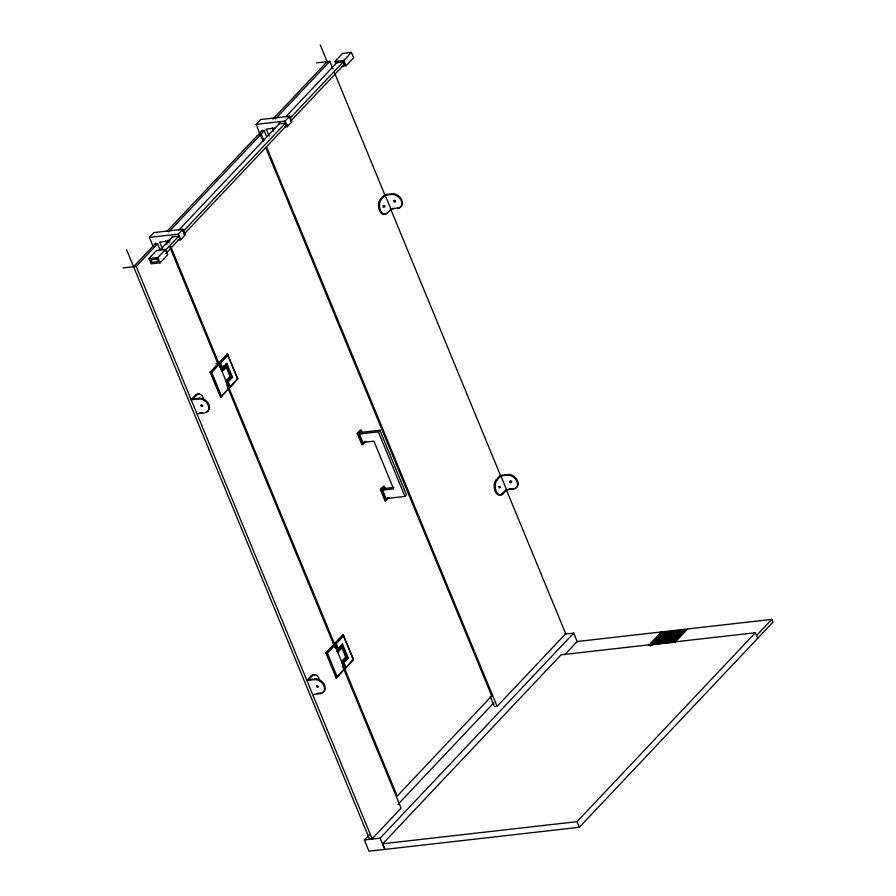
<?xml version="1.0" encoding="UTF-8"?>
<svg xmlns="http://www.w3.org/2000/svg" width="896" height="896" viewBox="0 0 896 896"><rect width="100%" height="100%" fill="white"/><g stroke="black" fill="none" stroke-linecap="round" stroke-linejoin="round"><path stroke-width="1.34" d="M201.611 404.578L201.79 405.765L203 405.955M394.576 200.144L395.618 201.678M499.274 487.939C500.282 483.627 500.976 490.202 498.579 486.248M221.614 369.219L226.778 363.283L232.568 377.317L228.301 381.83L226.71 381.573L229.365 388.024L237.731 378.694L227.338 353.875L218.96 362.757L221.614 369.219L226.778 363.283M223.261 366.162L225.714 365.882L226.397 367.114L222.13 371.638L218.501 363.25L210.112 372.12L220.528 397.387L228.894 388.058L219.173 364.482L218.501 363.25L216.048 363.518M229.365 388.024L237.731 378.694M337.322 649.925L342.485 643.989L348.264 658.022L343.997 662.547L342.406 662.278L345.072 668.741L353.438 659.411L343.034 634.592L334.656 643.474L337.322 649.925L342.485 643.989M336.224 678.104L344.602 668.774L334.197 643.955L325.819 652.837L336.224 678.104L344.602 668.774M345.072 668.741L353.438 659.411M153.048 246.243L149.408 237.395L153.978 232.557L182.907 229.264L185.214 234.875L180.645 239.725L178.013 240.016M260.266 134.467L256.099 124.365L260.669 119.515L289.598 116.222L291.906 121.845L287.336 126.683L284.704 126.986M133.582 266.717L156.005 242.973M167.126 231.19L257.813 135.117L260.445 134.814L263.099 141.277M262.382 130.267L258.574 134.31L261.206 134.008L265.014 129.976M272.866 119.168L327.163 61.645L320.219 44.8M123.066 267.915L136.214 266.426L157.707 243.656M168.806 231.896L260.445 134.814M275.486 118.866L329.795 61.342L332.987 69.093M148.926 258.507L156.542 250.443L165.48 249.424L167.686 254.755L160.059 262.83L151.122 263.85L148.926 258.507L157.864 257.499L165.48 249.424M335.754 63.638L334.88 61.51L342.496 53.435L351.434 52.416L353.64 57.747L346.013 65.822L342.182 66.259M159.443 250.634L172.861 236.421M178.606 230.328L280.19 122.707M285.936 116.614L337.68 61.79M149.408 237.395L178.326 234.102L182.907 229.264M256.099 124.365L285.029 121.072L289.598 116.222M334.88 61.51L343.818 60.491L351.434 52.416M164.797 250.925L179.166 235.693M182.997 231.638L285.533 123.01M290.326 117.925L343.997 61.074M165.838 253.456L180.208 238.224M184.038 234.158L287.538 124.522M290.416 121.475L344.075 64.613M210.112 372.12L211.702 372.389L219.173 364.482M218.96 362.757L220.55 363.026L228.021 355.118M199.136 394.274A8.131 4.726 83.5 0 0 195.597 395.08L191.173 399.762L198.8 398.888A8.131 5.936 43.3 0 1 208.264 405.16A8.131 5.936 43.3 0 1 204.59 412.933L196.963 413.795M380.33 199.36L384.754 194.678L392.37 193.816A8.131 5.936 43.3 0 1 401.845 200.088A8.131 5.936 43.3 0 1 398.16 207.85L390.981 209.238L387.162 213.282L386.109 213.405A8.131 4.726 83.5 0 1 379.411 210.414A8.131 4.726 83.5 0 1 380.33 199.36L381.382 199.248L385.19 195.205L391.765 194.454A8.131 5.936 43.3 0 1 401.229 200.726A8.131 5.936 43.3 0 1 397.555 208.499M203.963 399.896A8.131 4.726 83.5 0 0 196.65 394.957L192.83 399L199.405 398.25A8.131 5.936 43.3 0 1 208.443 403.603A8.131 5.936 43.3 0 1 206.797 411.846M221.446 370.406L225.714 365.882L230.227 376.824L225.96 381.349L228.906 388.506L220.528 397.387M198.8 398.888L199.405 398.25M391.765 194.454L392.37 193.816M226.71 381.573L230.978 377.048L232.568 377.317M361.894 444.73L365.736 441.414L361.894 444.73L357.269 433.507L360.315 430.27L361.11 430.181L362.141 432.678M357.269 433.507L361.11 430.181M360.92 432.398L359.397 434.011L362.869 442.434L362.085 442.523M358.187 434.146L378.336 431.85L379.859 430.237L406.47 494.805L404.947 496.418L385.224 498.658L382.749 492.643M388.875 497.549L385.045 500.875L380.408 489.642L383.466 486.416L384.25 486.326L385.28 488.824M380.408 489.642L384.25 486.326M384.07 488.533L382.536 490.146L386.008 498.568M385.045 500.875L388.091 497.638M325.819 652.837L327.41 653.106L334.88 645.187M334.656 643.474L336.246 643.742L343.717 635.824M314.832 674.99A8.131 4.726 83.5 0 0 311.293 675.786L306.88 680.467L314.496 679.605A8.131 5.936 43.3 0 1 323.971 685.877A8.131 5.936 43.3 0 1 320.286 693.638L312.659 694.512M513.856 488.566L506.677 489.955L502.869 493.987L501.816 494.11A8.131 4.726 83.5 0 1 495.107 491.131A8.131 4.726 83.5 0 1 496.026 480.077L500.45 475.395L508.077 474.522A8.131 5.936 43.3 0 1 517.104 479.886A8.131 5.936 43.3 0 1 515.469 488.13M319.67 680.602A8.131 4.726 83.5 0 0 312.346 675.674L308.538 679.706L315.112 678.955A8.131 5.936 43.3 0 1 324.139 684.32A8.131 5.936 43.3 0 1 322.504 692.563M502.869 493.987A8.131 4.726 83.5 0 1 496.16 491.008A8.131 4.726 83.5 0 1 497.078 479.954L500.898 475.922L507.461 475.171A8.131 5.936 43.3 0 1 516.936 481.443A8.131 5.936 43.3 0 1 513.251 489.205M337.154 651.112L341.421 646.587L342.093 647.83L337.826 652.355L334.197 643.955M314.496 679.605L315.112 678.955M507.461 475.171L508.077 474.522M341.656 662.066L345.912 657.093L341.645 661.618L344.613 669.222M342.406 662.278L346.674 657.754L348.264 658.022M501.816 494.11L506.24 489.429M320.286 693.638L320.891 693L316.949 693.448M577.304 641.827L573.709 633.102L380.139 838.174L384.765 849.408L368.984 851.2L364.358 839.966L369.152 834.893M397.902 804.44L493.73 702.912M126.65 249.883L369.499 839.093L372.131 838.79L401.094 808.114L342.507 665.986M490.224 696.338L494.491 706.675L497.112 706.384L565.701 633.718L506.598 490.302M564.794 654.64L577.181 641.514L771.77 619.382L772.934 622.194L579.354 827.266L385.022 849.374L382.715 843.763L561.042 654.83L755.373 632.722L757.691 638.344M648.95 645.064L661.326 631.949M649.992 645.198L661.886 632.61L685.552 629.91L673.658 642.51M650.395 646.016L663.197 632.453M652.624 644.896L664.507 632.307L665.09 633.707M671.026 642.813L682.92 630.213M672.347 642.656L684.23 630.067L684.813 631.467M675.237 642.074L687.624 628.958M382.715 843.763L577.046 821.654L755.373 632.722M756.538 635.533L771.77 619.382M318.696 686.661L317.218 686.067M316.646 62.843L329.795 61.342M336.773 62.765L343.078 62.048L344.12 64.568M278.477 123.872L285.309 123.099L286.586 126.179M275.509 128.027L266.302 129.08L269.192 136.091M261.621 131.074L264.253 130.782L266.56 136.394M390.533 208.712L394.352 208.286M171.774 236.914L178.618 236.13L179.883 239.221M170.128 240.912L159.611 242.11L162.501 249.133M154.93 244.115L157.55 243.813L159.869 249.435M195.597 395.08L196.65 394.957M199.931 412.877L202.563 412.586M359.106 432.6L379.859 430.237M363.104 442.4L373.912 441.179L393.59 488.891L381.752 490.235M383.275 488.622L393.792 487.424M496.026 480.077L497.078 479.954M508.782 489.138L512.59 488.701M564.502 634.144L573.709 633.102M661.125 633.416L684.79 630.717M684.029 631.523L660.363 634.222L660.934 635.622M659.691 634.928L683.357 632.229M658.93 635.734L682.595 633.046M311.293 675.786L312.346 675.674M658.258 636.44L681.934 633.752M681.162 634.558L657.496 637.246L658.078 638.646M656.835 637.952L680.501 635.264M679.739 636.07L656.074 638.758L656.645 640.17M655.402 639.464L679.067 636.776M654.64 640.27L678.306 637.582M653.979 640.987L677.645 638.288M676.883 639.094L653.218 641.794L653.789 643.194M652.546 642.499L676.211 639.8M675.45 640.606L651.784 643.306L652.366 644.706M651.123 644.011L674.789 641.312M651.672 644.672L674.027 642.13M364.358 839.966L380.139 838.174M511.067 480.771C508.57 480.536 511.974 483.918 511.762 481.454M383.152 205.408C385.739 210.549 385.291 201.902 382.995 207.222M661.886 632.61L662.458 634.01M343.818 60.491L346.013 65.822M385.19 195.205L390.981 209.238M500.898 475.922L506.677 489.955M334.589 72.968L384.642 194.421M390.499 208.634L500.741 476.09M289.878 118.25L291.155 121.341M577.046 821.654L579.354 827.266M285.029 121.072L287.336 126.683M272.317 127.747L273.762 131.253M261.206 134.008L263.861 140.47M266.526 146.933L497.112 706.384M265.765 147.75L491.725 695.957L397.219 796.074L341.802 661.606M378.336 431.85L404.947 496.418M358.613 434.101L360.102 437.707M358.064 433.418L362.69 444.64M381.203 489.552L385.829 500.786M183.187 231.291L184.464 234.371M178.326 234.102L180.645 239.725M227.338 353.875L237.754 379.142M343.034 634.592L353.45 659.859M225.882 364.694L230.978 377.048M341.589 645.411L346.674 657.754M341.421 646.587L345.934 657.541M220.55 363.026L222.51 367.797M228.301 381.83L230.272 386.613M336.246 643.742L338.218 648.514M343.997 662.547L345.968 667.318M168.067 240.106L169.131 242.693M170.733 246.568L221.357 369.398M225.624 379.747L337.534 651.269M169.971 247.374L217.896 363.653M226.946 385.616L335.059 647.898M165.626 240.778L167.07 244.283M211.702 372.389L221.424 395.976M327.41 653.106L337.131 676.682M157.864 257.499L160.059 262.83M136.214 266.426L372.131 838.79M230.227 376.824L225.96 381.349M387.162 213.282A8.131 4.726 83.5 0 1 380.464 210.302A8.131 4.726 83.5 0 1 381.382 199.248M200.995 405.227C200.771 408.453 204.254 404.981 200.995 405.227M393.96 200.794C393.736 204.019 397.219 200.547 393.96 200.794M316.702 685.933C316.467 689.158 319.962 685.698 316.702 685.933M509.667 481.499C509.432 484.725 512.926 481.264 509.667 481.499M157.125 259.045L150.819 259.762L151.861 262.293L158.166 261.576L157.125 259.045"/></g></svg>
